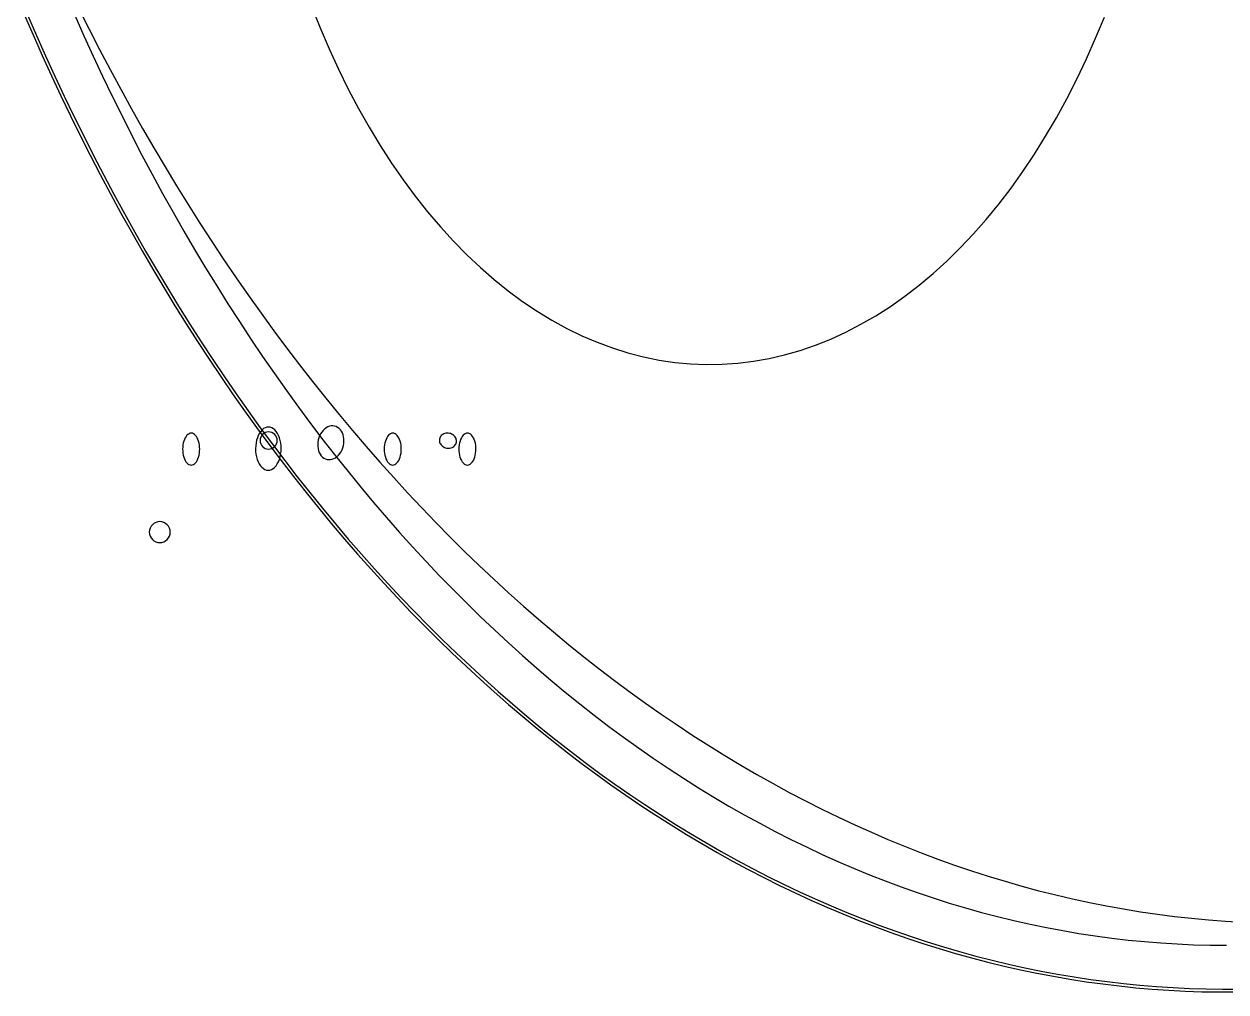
# Model space of a CAD drawing. Extents: x -1 to 217, y -22 to 302.
# Drawn here: x 15.8 to 107.8, y -22.3 to 51.8 of the extents above; entities that cross this region are included whole.
import ezdxf

# ---------------------------------------------------------------- set-up
doc = ezdxf.new("R2010")
doc.units = 0

msp = doc.modelspace()

# ---------------------------------------------------------------- linework, layer by layer
at = {"layer": 'CIRCLES'}
for p, q in [((33.998, 20.268), (33.937, 20.155)), ((34.079, 20.368), (33.998, 20.268)), ((34.179, 20.449), (34.079, 20.368)), ((34.292, 20.51), (34.179, 20.449)), ((34.416, 20.548), (34.292, 20.51)), ((34.544, 20.56), (34.416, 20.548)), ((34.672, 20.548), (34.544, 20.56)), ((34.796, 20.51), (34.672, 20.548)), ((34.909, 20.449), (34.796, 20.51)), ((35.009, 20.368), (34.909, 20.449)), ((35.09, 20.268), (35.009, 20.368)), ((35.151, 20.155), (35.09, 20.268)), ((33.899, 20.031), (33.887, 19.903)), ((33.887, 19.903), (33.899, 19.775)), ((33.937, 20.155), (33.899, 20.031)), ((33.899, 19.775), (33.937, 19.652)), ((33.937, 19.652), (33.998, 19.538)), ((33.998, 19.538), (34.079, 19.438)), ((34.079, 19.438), (34.179, 19.357)), ((34.179, 19.357), (34.292, 19.296)), ((34.796, 19.296), (34.909, 19.357)), ((34.909, 19.357), (35.009, 19.438)), ((35.009, 19.438), (35.09, 19.538)), ((35.09, 19.538), (35.151, 19.652)), ((35.189, 20.031), (35.151, 20.155)), ((35.151, 19.652), (35.189, 19.775)), ((35.201, 19.903), (35.189, 20.031)), ((35.189, 19.775), (35.201, 19.903)), ((34.292, 19.296), (34.416, 19.258)), ((34.416, 19.258), (34.544, 19.246)), ((34.544, 19.246), (34.672, 19.258)), ((34.672, 19.258), (34.796, 19.296)), ((25.425, 13.048), (25.41, 12.89)), ((25.41, 12.89), (25.425, 12.733)), ((25.471, 13.199), (25.425, 13.048)), ((25.546, 13.338), (25.471, 13.199)), ((25.646, 13.46), (25.546, 13.338)), ((25.768, 13.56), (25.646, 13.46)), ((25.907, 13.634), (25.768, 13.56)), ((26.058, 13.68), (25.907, 13.634)), ((26.215, 13.695), (26.058, 13.68)), ((26.372, 13.68), (26.215, 13.695)), ((26.523, 13.634), (26.372, 13.68)), ((26.662, 13.56), (26.523, 13.634)), ((26.784, 13.46), (26.662, 13.56)), ((26.884, 13.338), (26.784, 13.46)), ((26.959, 13.199), (26.884, 13.338)), ((27.004, 13.048), (26.959, 13.199)), ((27.02, 12.89), (27.004, 13.048)), ((27.004, 12.733), (27.02, 12.89)), ((25.425, 12.733), (25.471, 12.582)), ((25.471, 12.582), (25.546, 12.443)), ((25.546, 12.443), (25.646, 12.321)), ((25.646, 12.321), (25.768, 12.221)), ((25.768, 12.221), (25.907, 12.147)), ((25.907, 12.147), (26.058, 12.101)), ((26.058, 12.101), (26.215, 12.086)), ((26.215, 12.086), (26.372, 12.101)), ((26.372, 12.101), (26.523, 12.147)), ((26.523, 12.147), (26.662, 12.221)), ((26.662, 12.221), (26.784, 12.321)), ((26.784, 12.321), (26.884, 12.443)), ((26.884, 12.443), (26.959, 12.582)), ((26.959, 12.582), (27.004, 12.733))]:
    msp.add_line(p, q, dxfattribs=at)
at = {"layer": 'ELLIPSES'}
for p, q in [((15.823, 52.523), (16.511, 50.946)), ((16.08, 52.489), (16.769, 50.913)), ((19.71, 52.454), (20.408, 50.887)), ((20.028, 52.943), (20.808, 51.386)), ((37.832, 53.116), (38.485, 51.481)), ((97.85, 50.693), (98.518, 52.311)), ((16.511, 50.946), (17.21, 49.381)), ((16.769, 50.913), (17.469, 49.349)), ((20.408, 50.887), (21.118, 49.332)), ((20.808, 51.386), (21.6, 49.842)), ((38.485, 51.481), (39.17, 49.881)), ((97.148, 49.112), (97.85, 50.693)), ((21.6, 49.842), (22.406, 48.31)), ((39.17, 49.881), (39.889, 48.32)), ((17.21, 49.381), (17.922, 47.829)), ((17.469, 49.349), (18.182, 47.796)), ((21.118, 49.332), (21.841, 47.79)), ((96.414, 47.57), (97.148, 49.112)), ((22.406, 48.31), (23.223, 46.791)), ((39.889, 48.32), (40.64, 46.798)), ((17.922, 47.829), (18.645, 46.288)), ((18.182, 47.796), (18.907, 46.257)), ((21.841, 47.79), (22.576, 46.261)), ((95.649, 46.069), (96.414, 47.57)), ((18.645, 46.288), (19.381, 44.76)), ((18.907, 46.257), (19.644, 44.729)), ((22.576, 46.261), (23.323, 44.746)), ((23.223, 46.791), (24.054, 45.285)), ((40.64, 46.798), (41.422, 45.318)), ((94.852, 44.609), (95.649, 46.069)), ((24.054, 45.285), (24.896, 43.792)), ((41.422, 45.318), (42.235, 43.882)), ((19.381, 44.76), (20.129, 43.245)), ((19.644, 44.729), (20.392, 43.215)), ((23.323, 44.746), (24.082, 43.243)), ((94.025, 43.194), (94.852, 44.609)), ((20.129, 43.245), (20.888, 41.743)), ((24.082, 43.243), (24.853, 41.755)), ((24.896, 43.792), (25.751, 42.313)), ((42.235, 43.882), (43.077, 42.49)), ((20.392, 43.215), (21.153, 41.713)), ((43.077, 42.49), (43.947, 41.144)), ((93.17, 41.825), (94.025, 43.194)), ((20.888, 41.743), (21.659, 40.254)), ((21.153, 41.713), (21.925, 40.225)), ((24.853, 41.755), (25.635, 40.28)), ((25.751, 42.313), (26.618, 40.847)), ((92.286, 40.503), (93.17, 41.825)), ((26.618, 40.847), (27.496, 39.396)), ((43.947, 41.144), (44.845, 39.847)), ((91.376, 39.229), (92.286, 40.503)), ((21.659, 40.254), (22.442, 38.778)), ((21.925, 40.225), (22.709, 38.751)), ((25.635, 40.28), (26.43, 38.82)), ((44.845, 39.847), (45.769, 38.598)), ((22.442, 38.778), (23.236, 37.316)), ((22.709, 38.751), (23.504, 37.289)), ((26.43, 38.82), (27.235, 37.373)), ((27.496, 39.396), (28.387, 37.958)), ((90.439, 38.006), (91.376, 39.229)), ((28.387, 37.958), (29.289, 36.535)), ((45.769, 38.598), (46.719, 37.401)), ((89.477, 36.834), (90.439, 38.006)), ((23.236, 37.316), (24.041, 35.868)), ((23.504, 37.289), (24.311, 35.842)), ((27.235, 37.373), (28.053, 35.941)), ((46.719, 37.401), (47.694, 36.256)), ((88.492, 35.714), (89.477, 36.834)), ((28.053, 35.941), (28.881, 34.524)), ((29.289, 36.535), (30.202, 35.127)), ((47.694, 36.256), (48.691, 35.164)), ((24.041, 35.868), (24.858, 34.434)), ((24.311, 35.842), (25.129, 34.409)), ((30.202, 35.127), (31.127, 33.734)), ((48.691, 35.164), (49.711, 34.127)), ((87.484, 34.649), (88.492, 35.714)), ((24.858, 34.434), (25.686, 33.013)), ((25.129, 34.409), (25.958, 32.989)), ((28.881, 34.524), (29.721, 33.122)), ((49.711, 34.127), (50.752, 33.145)), ((86.454, 33.639), (87.484, 34.649)), ((29.721, 33.122), (30.572, 31.735)), ((31.127, 33.734), (32.064, 32.355)), ((50.752, 33.145), (51.813, 32.221)), ((85.403, 32.685), (86.454, 33.639)), ((25.686, 33.013), (26.525, 31.607)), ((25.958, 32.989), (26.798, 31.585)), ((32.064, 32.355), (33.011, 30.992)), ((51.813, 32.221), (52.892, 31.354)), ((84.334, 31.789), (85.403, 32.685)), ((26.525, 31.607), (27.375, 30.216)), ((26.798, 31.585), (27.649, 30.194)), ((30.572, 31.735), (31.433, 30.363)), ((52.892, 31.354), (53.989, 30.547)), ((83.246, 30.952), (84.334, 31.789)), ((31.433, 30.363), (32.306, 29.006)), ((33.011, 30.992), (33.969, 29.644)), ((53.989, 30.547), (55.102, 29.799)), ((82.142, 30.173), (83.246, 30.952)), ((27.375, 30.216), (28.236, 28.839)), ((27.649, 30.194), (28.511, 28.819)), ((33.969, 29.644), (34.938, 28.312)), ((55.102, 29.799), (56.229, 29.112)), ((79.887, 28.799), (81.021, 29.455)), ((81.021, 29.455), (82.142, 30.173)), ((28.236, 28.839), (29.107, 27.478)), ((28.511, 28.819), (29.384, 27.458)), ((32.306, 29.006), (33.189, 27.665)), ((56.229, 29.112), (57.371, 28.487)), ((78.74, 28.204), (79.887, 28.799)), ((33.189, 27.665), (34.083, 26.341)), ((34.938, 28.312), (35.918, 26.996)), ((57.371, 28.487), (58.525, 27.924)), ((58.525, 27.924), (59.69, 27.424)), ((76.411, 27.202), (77.58, 27.671)), ((77.58, 27.671), (78.74, 28.204)), ((29.107, 27.478), (29.989, 26.131)), ((29.384, 27.458), (30.267, 26.113)), ((35.918, 26.996), (36.908, 25.696)), ((59.69, 27.424), (60.864, 26.987)), ((60.864, 26.987), (62.047, 26.614)), ((74.045, 26.454), (75.232, 26.796)), ((75.232, 26.796), (76.411, 27.202)), ((29.989, 26.131), (30.882, 24.799)), ((30.267, 26.113), (31.161, 24.783)), ((34.083, 26.341), (34.987, 25.032)), ((62.047, 26.614), (63.238, 26.305)), ((63.238, 26.305), (64.434, 26.061)), ((64.434, 26.061), (65.634, 25.882)), ((65.634, 25.882), (66.837, 25.768)), ((66.837, 25.768), (68.042, 25.719)), ((69.248, 25.736), (70.452, 25.818)), ((70.452, 25.818), (71.654, 25.965)), ((71.654, 25.965), (72.852, 26.177)), ((72.852, 26.177), (74.045, 26.454)), ((34.987, 25.032), (35.902, 23.739)), ((36.908, 25.696), (37.908, 24.412)), ((68.042, 25.719), (69.248, 25.736)), ((30.882, 24.799), (31.785, 23.483)), ((31.161, 24.783), (32.065, 23.468)), ((37.908, 24.412), (38.919, 23.144)), ((31.785, 23.483), (32.698, 22.183)), ((32.065, 23.468), (32.979, 22.17)), ((35.902, 23.739), (36.826, 22.463)), ((38.919, 23.144), (39.939, 21.894)), ((32.698, 22.183), (33.621, 20.898)), ((32.979, 22.17), (33.904, 20.886)), ((36.826, 22.463), (37.761, 21.203)), ((37.761, 21.203), (38.706, 19.96)), ((39.939, 21.894), (40.97, 20.66)), ((28.293, 20.302), (28.222, 20.214)), ((28.37, 20.372), (28.293, 20.302)), ((28.452, 20.423), (28.37, 20.372)), ((28.536, 20.454), (28.452, 20.423)), ((28.621, 20.464), (28.536, 20.454)), ((28.706, 20.454), (28.621, 20.464)), ((28.79, 20.422), (28.706, 20.454)), ((28.871, 20.371), (28.79, 20.422)), ((28.948, 20.3), (28.871, 20.371)), ((29.019, 20.211), (28.948, 20.3)), ((33.621, 20.898), (34.554, 19.63)), ((33.754, 20.294), (33.682, 20.114)), ((33.84, 20.456), (33.754, 20.294)), ((33.937, 20.598), (33.84, 20.456)), ((33.904, 20.886), (34.838, 19.619)), ((34.044, 20.717), (33.937, 20.598)), ((34.159, 20.812), (34.044, 20.717)), ((34.281, 20.881), (34.159, 20.812)), ((34.407, 20.922), (34.281, 20.881)), ((34.534, 20.936), (34.407, 20.922)), ((34.662, 20.921), (34.534, 20.936)), ((34.787, 20.878), (34.662, 20.921)), ((34.908, 20.808), (34.787, 20.878)), ((35.022, 20.711), (34.908, 20.808)), ((35.128, 20.591), (35.022, 20.711)), ((35.224, 20.448), (35.128, 20.591)), ((35.307, 20.285), (35.224, 20.448)), ((35.377, 20.104), (35.307, 20.285)), ((38.448, 20.269), (38.387, 20.111)), ((38.523, 20.418), (38.448, 20.269)), ((38.612, 20.555), (38.523, 20.418)), ((38.713, 20.678), (38.612, 20.555)), ((38.824, 20.785), (38.713, 20.678)), ((38.944, 20.873), (38.824, 20.785)), ((39.069, 20.943), (38.944, 20.873)), ((39.199, 20.991), (39.069, 20.943)), ((39.33, 21.018), (39.199, 20.991)), ((39.462, 21.023), (39.33, 21.018)), ((39.59, 21.006), (39.462, 21.023)), ((39.714, 20.967), (39.59, 21.006)), ((39.83, 20.907), (39.714, 20.967)), ((39.938, 20.827), (39.83, 20.907)), ((40.035, 20.728), (39.938, 20.827)), ((40.119, 20.612), (40.035, 20.728)), ((40.19, 20.481), (40.119, 20.612)), ((40.245, 20.338), (40.19, 20.481)), ((40.284, 20.183), (40.245, 20.338)), ((40.97, 20.66), (42.01, 19.443)), ((43.724, 20.302), (43.653, 20.214)), ((43.801, 20.372), (43.724, 20.302)), ((43.882, 20.423), (43.801, 20.372)), ((43.966, 20.454), (43.882, 20.423)), ((44.052, 20.464), (43.966, 20.454)), ((44.137, 20.454), (44.052, 20.464)), ((44.221, 20.422), (44.137, 20.454)), ((44.302, 20.371), (44.221, 20.422)), ((44.378, 20.3), (44.302, 20.371)), ((44.449, 20.211), (44.378, 20.3)), ((47.765, 20.275), (47.716, 20.215)), ((47.824, 20.327), (47.765, 20.275)), ((47.89, 20.372), (47.824, 20.327)), ((47.963, 20.409), (47.89, 20.372)), ((48.041, 20.437), (47.963, 20.409)), ((48.123, 20.455), (48.041, 20.437)), ((48.208, 20.464), (48.123, 20.455)), ((48.294, 20.463), (48.208, 20.464)), ((48.38, 20.452), (48.294, 20.463)), ((48.463, 20.431), (48.38, 20.452)), ((48.544, 20.402), (48.463, 20.431)), ((48.62, 20.363), (48.544, 20.402)), ((48.69, 20.316), (48.62, 20.363)), ((48.753, 20.262), (48.69, 20.316)), ((48.807, 20.201), (48.753, 20.262)), ((49.439, 20.302), (49.368, 20.214)), ((49.516, 20.372), (49.439, 20.302)), ((49.597, 20.423), (49.516, 20.372)), ((49.681, 20.454), (49.597, 20.423)), ((49.767, 20.464), (49.681, 20.454)), ((49.852, 20.454), (49.767, 20.464)), ((49.936, 20.422), (49.852, 20.454)), ((50.017, 20.371), (49.936, 20.422)), ((50.093, 20.3), (50.017, 20.371)), ((50.164, 20.211), (50.093, 20.3)), ((27.969, 19.407), (27.963, 19.248)), ((27.986, 19.563), (27.969, 19.407)), ((28.014, 19.714), (27.986, 19.563)), ((28.053, 19.857), (28.014, 19.714)), ((28.101, 19.989), (28.053, 19.857)), ((28.157, 20.109), (28.101, 19.989)), ((28.222, 20.214), (28.157, 20.109)), ((29.083, 20.106), (29.019, 20.211)), ((29.139, 19.986), (29.083, 20.106)), ((29.186, 19.853), (29.139, 19.986)), ((29.223, 19.71), (29.186, 19.853)), ((29.25, 19.559), (29.223, 19.71)), ((29.267, 19.403), (29.25, 19.559)), ((29.272, 19.244), (29.267, 19.403)), ((33.556, 19.504), (33.546, 19.289)), ((33.582, 19.716), (33.556, 19.504)), ((33.624, 19.921), (33.582, 19.716)), ((33.682, 20.114), (33.624, 19.921)), ((34.554, 19.63), (35.497, 18.377)), ((34.838, 19.619), (35.782, 18.369)), ((35.432, 19.91), (35.377, 20.104)), ((35.472, 19.705), (35.432, 19.91)), ((35.496, 19.493), (35.472, 19.705)), ((35.503, 19.277), (35.496, 19.493)), ((38.313, 19.778), (38.301, 19.609)), ((38.301, 19.609), (38.307, 19.442)), ((38.307, 19.442), (38.329, 19.28)), ((38.342, 19.946), (38.313, 19.778)), ((38.387, 20.111), (38.342, 19.946)), ((38.706, 19.96), (39.661, 18.734)), ((40.166, 19.195), (40.227, 19.353)), ((40.227, 19.353), (40.272, 19.517)), ((40.272, 19.517), (40.301, 19.685)), ((40.307, 20.021), (40.284, 20.183)), ((40.301, 19.685), (40.313, 19.854)), ((40.313, 19.854), (40.307, 20.021)), ((42.01, 19.443), (43.06, 18.243)), ((43.4, 19.407), (43.394, 19.248)), ((43.417, 19.563), (43.4, 19.407)), ((43.445, 19.714), (43.417, 19.563)), ((43.483, 19.857), (43.445, 19.714)), ((43.531, 19.989), (43.483, 19.857)), ((43.588, 20.109), (43.531, 19.989)), ((43.653, 20.214), (43.588, 20.109)), ((44.513, 20.106), (44.449, 20.211)), ((44.569, 19.986), (44.513, 20.106)), ((44.616, 19.853), (44.569, 19.986)), ((44.654, 19.71), (44.616, 19.853)), ((44.681, 19.559), (44.654, 19.71)), ((44.697, 19.403), (44.681, 19.559)), ((44.702, 19.244), (44.697, 19.403)), ((47.626, 20.009), (47.618, 19.934)), ((47.618, 19.934), (47.621, 19.859)), ((47.621, 19.859), (47.635, 19.784)), ((47.645, 20.081), (47.626, 20.009)), ((47.635, 19.784), (47.66, 19.711)), ((47.675, 20.151), (47.645, 20.081)), ((47.66, 19.711), (47.696, 19.641)), ((47.716, 20.215), (47.675, 20.151)), ((47.696, 19.641), (47.742, 19.575)), ((47.742, 19.575), (47.796, 19.514)), ((47.796, 19.514), (47.859, 19.46)), ((47.859, 19.46), (47.929, 19.413)), ((47.929, 19.413), (48.005, 19.375)), ((48.005, 19.375), (48.086, 19.345)), ((48.086, 19.345), (48.17, 19.324)), ((48.17, 19.324), (48.255, 19.313)), ((48.426, 19.321), (48.508, 19.339)), ((48.508, 19.339), (48.586, 19.367)), ((48.586, 19.367), (48.659, 19.404)), ((48.659, 19.404), (48.725, 19.449)), ((48.725, 19.449), (48.784, 19.501)), ((48.784, 19.501), (48.834, 19.561)), ((48.853, 20.136), (48.807, 20.201)), ((48.834, 19.561), (48.874, 19.625)), ((48.889, 20.065), (48.853, 20.136)), ((48.874, 19.625), (48.904, 19.695)), ((48.914, 19.992), (48.889, 20.065)), ((48.904, 19.695), (48.923, 19.767)), ((48.928, 19.917), (48.914, 19.992)), ((48.923, 19.767), (48.931, 19.842)), ((48.931, 19.842), (48.928, 19.917)), ((49.115, 19.407), (49.109, 19.248)), ((49.132, 19.563), (49.115, 19.407)), ((49.16, 19.714), (49.132, 19.563)), ((49.198, 19.857), (49.16, 19.714)), ((49.246, 19.989), (49.198, 19.857)), ((49.303, 20.109), (49.246, 19.989)), ((49.368, 20.214), (49.303, 20.109)), ((50.228, 20.106), (50.164, 20.211)), ((50.284, 19.986), (50.228, 20.106)), ((50.331, 19.853), (50.284, 19.986)), ((50.369, 19.71), (50.331, 19.853)), ((50.396, 19.559), (50.369, 19.71)), ((50.412, 19.403), (50.396, 19.559)), ((50.417, 19.244), (50.412, 19.403)), ((27.963, 19.248), (27.968, 19.089)), ((27.968, 19.089), (27.985, 18.932)), ((27.985, 18.932), (28.012, 18.781)), ((28.012, 18.781), (28.049, 18.638)), ((28.049, 18.638), (28.096, 18.506)), ((28.096, 18.506), (28.152, 18.386)), ((29.078, 18.383), (29.134, 18.503)), ((29.134, 18.503), (29.182, 18.635)), ((29.182, 18.635), (29.221, 18.778)), ((29.221, 18.778), (29.249, 18.929)), ((29.249, 18.929), (29.266, 19.085)), ((29.266, 19.085), (29.272, 19.244)), ((33.546, 19.289), (33.553, 19.073)), ((33.553, 19.073), (33.577, 18.861)), ((33.577, 18.861), (33.617, 18.656)), ((33.617, 18.656), (33.672, 18.461)), ((33.672, 18.461), (33.742, 18.281)), ((35.295, 18.272), (35.367, 18.451)), ((35.367, 18.451), (35.425, 18.645)), ((35.425, 18.645), (35.467, 18.849)), ((35.467, 18.849), (35.494, 19.061)), ((35.494, 19.061), (35.503, 19.277)), ((38.329, 19.28), (38.369, 19.126)), ((38.369, 19.126), (38.424, 18.982)), ((38.424, 18.982), (38.495, 18.851)), ((38.495, 18.851), (38.579, 18.735)), ((38.579, 18.735), (38.676, 18.636)), ((38.676, 18.636), (38.784, 18.556)), ((38.784, 18.556), (38.9, 18.496)), ((38.9, 18.496), (39.024, 18.457)), ((39.024, 18.457), (39.152, 18.44)), ((39.152, 18.44), (39.283, 18.445)), ((39.283, 18.445), (39.415, 18.472)), ((39.415, 18.472), (39.544, 18.521)), ((39.544, 18.521), (39.67, 18.59)), ((39.661, 18.734), (40.625, 17.526)), ((39.67, 18.59), (39.789, 18.679)), ((39.789, 18.679), (39.9, 18.786)), ((39.9, 18.786), (40.001, 18.909)), ((40.001, 18.909), (40.09, 19.046)), ((40.09, 19.046), (40.166, 19.195)), ((43.394, 19.248), (43.399, 19.089)), ((43.399, 19.089), (43.415, 18.932)), ((43.415, 18.932), (43.442, 18.781)), ((43.442, 18.781), (43.48, 18.638)), ((43.48, 18.638), (43.527, 18.506)), ((43.527, 18.506), (43.583, 18.386)), ((44.508, 18.383), (44.565, 18.503)), ((44.565, 18.503), (44.613, 18.635)), ((44.613, 18.635), (44.651, 18.778)), ((44.651, 18.778), (44.679, 18.929)), ((44.679, 18.929), (44.696, 19.085)), ((44.696, 19.085), (44.702, 19.244)), ((48.255, 19.313), (48.341, 19.312)), ((48.341, 19.312), (48.426, 19.321)), ((49.109, 19.248), (49.114, 19.089)), ((49.114, 19.089), (49.13, 18.932)), ((49.13, 18.932), (49.157, 18.781)), ((49.157, 18.781), (49.195, 18.638)), ((49.195, 18.638), (49.242, 18.506)), ((49.242, 18.506), (49.298, 18.386)), ((50.223, 18.383), (50.28, 18.503)), ((50.28, 18.503), (50.328, 18.635)), ((50.328, 18.635), (50.366, 18.778)), ((50.366, 18.778), (50.394, 18.929)), ((50.394, 18.929), (50.411, 19.085)), ((50.411, 19.085), (50.417, 19.244)), ((28.152, 18.386), (28.216, 18.28)), ((28.216, 18.28), (28.287, 18.191)), ((28.287, 18.191), (28.364, 18.121)), ((28.364, 18.121), (28.445, 18.069)), ((28.445, 18.069), (28.529, 18.038)), ((28.529, 18.038), (28.614, 18.027)), ((28.614, 18.027), (28.699, 18.037)), ((28.699, 18.037), (28.783, 18.068)), ((28.783, 18.068), (28.865, 18.119)), ((28.865, 18.119), (28.942, 18.19)), ((28.942, 18.19), (29.013, 18.278)), ((29.013, 18.278), (29.078, 18.383)), ((33.742, 18.281), (33.826, 18.118)), ((33.826, 18.118), (33.921, 17.975)), ((33.921, 17.975), (34.027, 17.854)), ((34.027, 17.854), (34.141, 17.758)), ((34.141, 17.758), (34.262, 17.688)), ((34.262, 17.688), (34.387, 17.645)), ((34.387, 17.645), (34.515, 17.63)), ((34.515, 17.63), (34.643, 17.643)), ((34.643, 17.643), (34.768, 17.685)), ((34.768, 17.685), (34.89, 17.753)), ((34.89, 17.753), (35.005, 17.848)), ((35.005, 17.848), (35.112, 17.968)), ((35.112, 17.968), (35.21, 18.11)), ((35.21, 18.11), (35.295, 18.272)), ((35.497, 18.377), (36.45, 17.141)), ((35.782, 18.369), (36.736, 17.134)), ((40.625, 17.526), (41.599, 16.334)), ((43.06, 18.243), (44.119, 17.061)), ((43.583, 18.386), (43.647, 18.28)), ((43.647, 18.28), (43.718, 18.191)), ((43.718, 18.191), (43.794, 18.121)), ((43.794, 18.121), (43.875, 18.069)), ((43.875, 18.069), (43.959, 18.038)), ((43.959, 18.038), (44.045, 18.027)), ((44.045, 18.027), (44.13, 18.037)), ((44.13, 18.037), (44.214, 18.068)), ((44.214, 18.068), (44.295, 18.119)), ((44.295, 18.119), (44.372, 18.19)), ((44.372, 18.19), (44.444, 18.278)), ((44.444, 18.278), (44.508, 18.383)), ((49.298, 18.386), (49.362, 18.28)), ((49.362, 18.28), (49.433, 18.191)), ((49.433, 18.191), (49.509, 18.121)), ((49.509, 18.121), (49.59, 18.069)), ((49.59, 18.069), (49.674, 18.038)), ((49.674, 18.038), (49.76, 18.027)), ((49.76, 18.027), (49.845, 18.037)), ((49.845, 18.037), (49.929, 18.068)), ((49.929, 18.068), (50.01, 18.119)), ((50.01, 18.119), (50.087, 18.19)), ((50.087, 18.19), (50.159, 18.278)), ((50.159, 18.278), (50.223, 18.383)), ((36.45, 17.141), (37.412, 15.921)), ((36.736, 17.134), (37.7, 15.916)), ((44.119, 17.061), (45.188, 15.896)), ((37.412, 15.921), (38.384, 14.718)), ((37.7, 15.916), (38.673, 14.715)), ((41.599, 16.334), (42.582, 15.16)), ((45.188, 15.896), (46.265, 14.75)), ((42.582, 15.16), (43.574, 14.004)), ((46.265, 14.75), (47.352, 13.621)), ((38.384, 14.718), (39.365, 13.531)), ((38.673, 14.715), (39.655, 13.53)), ((43.574, 14.004), (44.576, 12.865)), ((39.365, 13.531), (40.356, 12.362)), ((39.655, 13.53), (40.647, 12.363)), ((47.352, 13.621), (48.447, 12.51)), ((40.356, 12.362), (41.355, 11.21)), ((40.647, 12.363), (41.647, 11.213)), ((44.576, 12.865), (45.586, 11.744)), ((48.447, 12.51), (49.55, 11.417)), ((41.355, 11.21), (42.363, 10.075)), ((41.647, 11.213), (42.657, 10.08)), ((45.586, 11.744), (46.606, 10.642)), ((49.55, 11.417), (50.663, 10.343)), ((46.606, 10.642), (47.633, 9.557)), ((50.663, 10.343), (51.783, 9.288)), ((42.363, 10.075), (43.381, 8.957)), ((42.657, 10.08), (43.675, 8.964)), ((47.633, 9.557), (48.67, 8.492)), ((51.783, 9.288), (52.912, 8.251)), ((43.381, 8.957), (44.407, 7.857)), ((43.675, 8.964), (44.702, 7.866)), ((48.67, 8.492), (49.715, 7.444)), ((44.407, 7.857), (45.441, 6.774)), ((44.702, 7.866), (45.738, 6.786)), ((49.715, 7.444), (50.768, 6.416)), ((52.912, 8.251), (54.048, 7.233)), ((45.441, 6.774), (46.484, 5.71)), ((45.738, 6.786), (46.782, 5.724)), ((54.048, 7.233), (55.192, 6.234)), ((46.484, 5.71), (47.535, 4.663)), ((46.782, 5.724), (47.834, 4.68)), ((50.768, 6.416), (51.829, 5.406)), ((55.192, 6.234), (56.344, 5.255)), ((47.535, 4.663), (48.594, 3.635)), ((47.834, 4.68), (48.894, 3.654)), ((51.829, 5.406), (52.898, 4.415)), ((56.344, 5.255), (57.503, 4.295)), ((52.898, 4.415), (53.975, 3.444)), ((57.503, 4.295), (58.669, 3.354)), ((48.594, 3.635), (49.661, 2.625)), ((48.894, 3.654), (49.962, 2.647)), ((53.975, 3.444), (55.06, 2.492)), ((58.669, 3.354), (59.842, 2.433)), ((49.661, 2.625), (50.736, 1.633)), ((49.962, 2.647), (51.038, 1.658)), ((55.06, 2.492), (56.152, 1.559)), ((59.842, 2.433), (61.022, 1.532)), ((50.736, 1.633), (51.819, 0.66)), ((51.038, 1.658), (52.122, 0.687)), ((56.152, 1.559), (57.251, 0.645)), ((61.022, 1.532), (62.209, 0.651)), ((51.819, 0.66), (52.909, -0.294)), ((52.122, 0.687), (53.213, -0.264)), ((57.251, 0.645), (58.358, -0.248)), ((62.209, 0.651), (63.402, -0.21)), ((52.909, -0.294), (54.006, -1.23)), ((53.213, -0.264), (54.312, -1.197)), ((58.358, -0.248), (59.472, -1.122)), ((63.402, -0.21), (64.602, -1.051)), ((54.006, -1.23), (55.111, -2.147)), ((54.312, -1.197), (55.418, -2.111)), ((59.472, -1.122), (60.592, -1.976)), ((64.602, -1.051), (65.808, -1.871)), ((55.111, -2.147), (56.223, -3.044)), ((55.418, -2.111), (56.531, -3.006)), ((60.592, -1.976), (61.719, -2.81)), ((65.808, -1.871), (67.019, -2.671)), ((67.019, -2.671), (68.237, -3.451)), ((56.223, -3.044), (57.342, -3.923)), ((56.531, -3.006), (57.65, -3.881)), ((61.719, -2.81), (62.853, -3.623)), ((62.853, -3.623), (63.993, -4.417)), ((68.237, -3.451), (69.46, -4.209)), ((57.342, -3.923), (58.467, -4.782)), ((57.65, -3.881), (58.777, -4.737)), ((63.993, -4.417), (65.139, -5.189)), ((69.46, -4.209), (70.688, -4.947)), ((58.467, -4.782), (59.6, -5.622)), ((58.777, -4.737), (59.91, -5.574)), ((65.139, -5.189), (66.291, -5.942)), ((70.688, -4.947), (71.921, -5.664)), ((59.6, -5.622), (60.739, -6.442)), ((59.91, -5.574), (61.05, -6.391)), ((61.05, -6.391), (62.196, -7.188)), ((66.291, -5.942), (67.45, -6.674)), ((71.921, -5.664), (73.16, -6.36)), ((73.16, -6.36), (74.403, -7.035)), ((60.739, -6.442), (61.884, -7.243)), ((61.884, -7.243), (63.035, -8.024)), ((62.196, -7.188), (63.348, -7.966)), ((67.45, -6.674), (68.614, -7.385)), ((74.403, -7.035), (75.651, -7.688)), ((63.035, -8.024), (64.192, -8.785)), ((63.348, -7.966), (64.506, -8.724)), ((68.614, -7.385), (69.783, -8.075)), ((69.783, -8.075), (70.958, -8.744)), ((75.651, -7.688), (76.904, -8.32)), ((64.192, -8.785), (65.355, -9.526)), ((64.506, -8.724), (65.67, -9.461)), ((70.958, -8.744), (72.138, -9.393)), ((76.904, -8.32), (78.16, -8.931)), ((78.16, -8.931), (79.421, -9.52)), ((65.355, -9.526), (66.524, -10.247)), ((65.67, -9.461), (66.84, -10.179)), ((72.138, -9.393), (73.323, -10.02)), ((73.323, -10.02), (74.513, -10.626)), ((79.421, -9.52), (80.686, -10.088)), ((80.686, -10.088), (81.954, -10.633)), ((66.524, -10.247), (67.699, -10.948)), ((66.84, -10.179), (68.015, -10.876)), ((67.699, -10.948), (68.879, -11.629)), ((68.015, -10.876), (69.196, -11.553)), ((74.513, -10.626), (75.708, -11.211)), ((81.954, -10.633), (83.225, -11.157)), ((68.879, -11.629), (70.064, -12.289)), ((69.196, -11.553), (70.382, -12.21)), ((75.708, -11.211), (76.908, -11.774)), ((76.908, -11.774), (78.111, -12.316)), ((83.225, -11.157), (84.5, -11.659)), ((84.5, -11.659), (85.778, -12.139)), ((70.064, -12.289), (71.254, -12.929)), ((70.382, -12.21), (71.573, -12.846)), ((71.573, -12.846), (72.769, -13.461)), ((78.111, -12.316), (79.319, -12.836)), ((79.319, -12.836), (80.531, -13.335)), ((85.778, -12.139), (87.059, -12.597)), ((87.059, -12.597), (88.343, -13.033)), ((71.254, -12.929), (72.449, -13.548)), ((72.449, -13.548), (73.649, -14.147)), ((72.769, -13.461), (73.969, -14.056)), ((80.531, -13.335), (81.747, -13.812)), ((88.343, -13.033), (89.629, -13.447)), ((89.629, -13.447), (90.918, -13.839)), ((73.649, -14.147), (74.853, -14.725)), ((73.969, -14.056), (75.174, -14.631)), ((75.174, -14.631), (76.384, -15.184)), ((81.747, -13.812), (82.967, -14.268)), ((82.967, -14.268), (84.19, -14.702)), ((84.19, -14.702), (85.416, -15.113)), ((90.918, -13.839), (92.208, -14.208)), ((92.208, -14.208), (93.501, -14.555)), ((93.501, -14.555), (94.795, -14.879)), ((74.853, -14.725), (76.062, -15.283)), ((76.062, -15.283), (77.275, -15.82)), ((76.384, -15.184), (77.598, -15.716)), ((85.416, -15.113), (86.646, -15.503)), ((86.646, -15.503), (87.879, -15.871)), ((94.795, -14.879), (96.091, -15.182)), ((96.091, -15.182), (97.388, -15.461)), ((97.388, -15.461), (98.686, -15.718)), ((77.275, -15.82), (78.493, -16.335)), ((77.598, -15.716), (78.816, -16.228)), ((78.493, -16.335), (79.714, -16.83)), ((78.816, -16.228), (80.037, -16.719)), ((87.879, -15.871), (89.114, -16.217)), ((89.114, -16.217), (90.352, -16.541)), ((90.352, -16.541), (91.593, -16.842)), ((98.686, -15.718), (99.985, -15.953)), ((99.985, -15.953), (101.285, -16.164)), ((101.285, -16.164), (102.585, -16.354)), ((102.585, -16.354), (103.886, -16.52)), ((103.886, -16.52), (105.186, -16.664)), ((79.714, -16.83), (80.939, -17.304)), ((80.037, -16.719), (81.263, -17.188)), ((80.939, -17.304), (82.168, -17.756)), ((81.263, -17.188), (82.492, -17.636)), ((91.593, -16.842), (92.836, -17.122)), ((92.836, -17.122), (94.081, -17.379)), ((94.081, -17.379), (95.328, -17.614)), ((105.186, -16.664), (106.487, -16.785)), ((106.487, -16.785), (107.788, -16.883)), ((107.788, -16.883), (109.088, -16.959)), ((82.168, -17.756), (83.4, -18.188)), ((82.492, -17.636), (83.725, -18.063)), ((83.4, -18.188), (84.635, -18.598)), ((83.725, -18.063), (84.961, -18.469)), ((95.328, -17.614), (96.577, -17.827)), ((96.577, -17.827), (97.827, -18.018)), ((97.827, -18.018), (99.079, -18.186)), ((99.079, -18.186), (100.332, -18.332)), ((100.332, -18.332), (101.587, -18.455)), ((84.635, -18.598), (85.874, -18.987)), ((84.961, -18.469), (86.199, -18.854)), ((85.874, -18.987), (87.115, -19.355)), ((86.199, -18.854), (87.441, -19.217)), ((87.441, -19.217), (88.686, -19.558)), ((101.587, -18.455), (102.842, -18.556)), ((102.842, -18.556), (104.097, -18.635)), ((104.097, -18.635), (105.354, -18.691)), ((105.354, -18.691), (106.61, -18.725)), ((106.61, -18.725), (107.867, -18.737)), ((87.115, -19.355), (88.359, -19.701)), ((88.359, -19.701), (89.606, -20.026)), ((88.686, -19.558), (89.933, -19.878)), ((89.606, -20.026), (90.856, -20.33)), ((89.933, -19.878), (91.183, -20.177)), ((91.183, -20.177), (92.435, -20.454)), ((90.856, -20.33), (92.107, -20.612)), ((92.107, -20.612), (93.361, -20.872)), ((92.435, -20.454), (93.689, -20.71)), ((93.361, -20.872), (94.617, -21.111)), ((93.689, -20.71), (94.944, -20.944)), ((94.617, -21.111), (95.874, -21.328)), ((94.944, -20.944), (96.202, -21.156)), ((96.202, -21.156), (97.461, -21.346)), ((95.874, -21.328), (97.133, -21.524)), ((97.133, -21.524), (98.394, -21.698)), ((97.461, -21.346), (98.722, -21.515)), ((98.394, -21.698), (99.656, -21.85)), ((98.722, -21.515), (99.984, -21.662)), ((99.656, -21.85), (100.919, -21.981)), ((99.984, -21.662), (101.247, -21.788)), ((100.919, -21.981), (102.183, -22.089)), ((101.247, -21.788), (102.51, -21.891)), ((102.51, -21.891), (103.775, -21.973)), ((103.775, -21.973), (105.04, -22.033)), ((105.04, -22.033), (106.306, -22.071)), ((106.306, -22.071), (107.571, -22.088)), ((102.183, -22.089), (103.447, -22.177)), ((103.447, -22.177), (104.713, -22.242)), ((104.713, -22.242), (105.978, -22.286)), ((105.978, -22.286), (107.244, -22.307)), ((107.244, -22.307), (108.51, -22.308)), ((107.571, -22.088), (108.837, -22.082))]:
    msp.add_line(p, q, dxfattribs=at)

doc.saveas('drawing.dxf')
